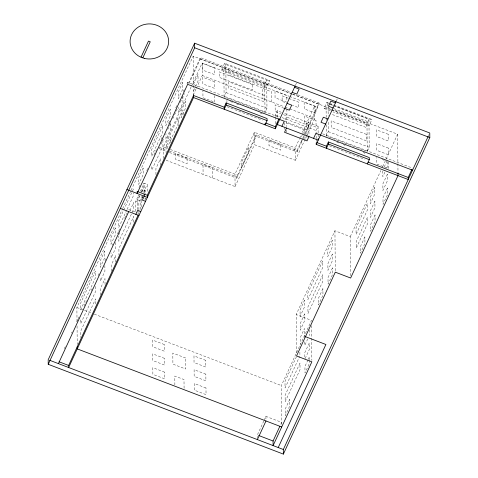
<?xml version="1.0" encoding="UTF-8"?>
<svg xmlns="http://www.w3.org/2000/svg" width="478" height="478" viewBox="0 0 478 478"><rect width="100%" height="100%" fill="white"/><g stroke="black" fill="none" stroke-linecap="round" stroke-linejoin="round"><path stroke-width="0.36" stroke-dasharray="2.39 1.79" d="M77.012 321.545L76.892 307.497L122.344 209.256M122.655 208.581L130.805 190.967M131.115 190.286L193.178 56.141L291.939 93.849M126.772 210.063L118.723 227.462L118.669 220.95L133.529 188.828L133.541 190.28M127.082 209.394L133.583 195.347L133.565 193.172M64.339 348.707L65.271 346.681M71.527 333.172L72.148 331.822M76.838 321.688L77.777 319.663M78.087 318.987L79.336 316.281M84.026 306.147L86.524 300.746M91.214 290.612L92.152 288.587M98.092 275.752L99.34 273.052M104.963 260.886L105.901 258.861M112.151 245.351L112.778 244.001M117.469 233.867L118.407 231.842M118.717 231.167L119.966 228.46M124.656 218.332L127.154 212.925M138.984 187.352L139.923 185.333M146.776 170.509L147.714 168.489M153.946 155.015L156.437 149.626M161.116 139.522L162.675 136.152M168.597 123.354L169.839 120.659M175.761 107.861L177.009 105.166M183.241 91.692L184.179 89.673M186.982 83.608L187.609 82.258L279.618 117.397M188.446 83.399L200.36 57.641L291.281 92.362M118.789 234.704L119.715 232.696M129.932 210.613L133.649 202.588L133.703 209.101L118.843 241.217L118.801 236.03M160.865 144.416L163.368 138.996M167.76 129.508L170.58 123.408M172.779 118.663L177.165 109.175M180.302 102.4L184.377 93.586M189.079 83.423L200.372 59.021L200.36 57.641M135.818 211.449L135.728 201.369L138.53 195.317M140.395 191.284L144.129 183.211L147.242 184.4L147.32 193.046M137.67 209.669L137.58 199.792L139.654 195.317M141.135 192.114L142.319 189.557L145.437 190.746L145.461 193.566M139.707 196.117L138.805 198.065L138.781 195.173M141.512 192.222L143.316 188.326L143.269 183.259M163.512 158.529L163.41 146.836L191.23 86.697M191.547 86.022L202.17 63.048L288.945 96.186M193.494 84.242L198 74.502L198.053 81.015L195.054 87.504M138.907 209.758L138.847 202.558L141.643 196.506M143.514 192.473L147.242 184.4M140.771 209.448L140.699 200.987L142.773 196.506M145.437 190.746L144.248 193.303L144.129 183.211M142.922 196.649L141.13 200.515L141.195 207.745M193.548 90.754L194.749 88.155M193.214 95.068L196.028 88.986M196.344 88.311L202.284 75.47L202.17 63.048M221.792 69.382L224.636 63.233L269.688 80.435L266.844 86.584L221.792 69.382L223.859 68.796L264.752 84.409L266.844 86.584M264.304 112.205L224.104 96.855L226.07 92.601L225.825 64.536L224.636 63.233M254.356 132.269L254.463 144.691L295.356 160.309L295.249 147.887L254.356 132.269L234.973 174.165L235.08 186.581L165.603 160.052M224.104 96.855L223.859 68.796L225.825 64.536L266.724 80.155L266.969 108.213L264.997 112.473L264.752 84.409L266.724 80.155L269.688 80.435M169.403 152.464L236.777 178.192L236.765 176.812L256.148 134.916L297.041 150.534L297.053 151.914L253.041 135.107M236.777 178.192L256.16 136.296L256.148 134.916M235.08 186.581L254.463 144.691M275.22 116.429L275.209 114.971L277.174 110.717L281.339 112.306M295.404 85.383L296.569 82.861M284.996 120.032L286.4 116.991L308.896 125.577L308.985 135.883M293.934 150.725L299.312 139.104M299.622 138.429L301.188 135.047M302.437 132.346L314.632 105.991L314.739 118.413L306.613 135.979M301.516 136.69L302.138 135.334M302.454 134.659L308.406 121.794L308.453 127.315M297.041 150.534L302.622 138.477M302.927 137.801L304.48 134.455M304.791 133.786L319.047 102.967L297.531 94.752M306.966 134.252L306.924 129.837L308.896 125.577M297.053 151.914L302.502 140.173M302.694 139.713L304.378 136.116M304.576 135.65L319.059 104.347L319.047 102.967M295.356 160.309L306.296 136.66M330.262 110.8L324.024 108.422L326.874 102.274L333.106 104.652M316.173 138.578L316.101 130.59L318.073 126.335L284.111 113.364M336.297 101.001L337.462 98.474M326.874 102.274L328.063 103.577L368.956 119.171L369.201 147.254L367.229 151.508L326.337 135.895L328.308 131.641L328.213 120.564M367.229 151.508L366.985 123.426L368.956 119.171L371.92 119.476L369.076 125.624L333.035 111.858M296.509 352.997L296.175 314.554L334.935 230.766L350.272 236.622L350.613 275.806M263.79 421.022L257.331 434.986L257.361 438.272M264.095 420.359L265.941 416.368L281.679 422.379L280.144 425.701M281.697 424.35L281.357 385.573L311.507 320.409L296.175 314.554M350.272 236.622L380.817 170.598M382.687 166.559L397.648 134.216L333.662 109.785M296.45 356.708L284.996 381.462L285.055 387.981L299.604 356.528M384.246 166.936L387.252 160.441L387.305 166.953L386.708 168.256M307.76 338.89L304.761 345.385L304.725 341.764M384.904 172.152L382.8 176.693L382.753 170.903M305.179 358.488L309.385 349.4L309.326 342.881L304.821 352.627L304.88 359.139M307.946 359.976L304.94 366.471L305 372.989L309.505 363.244L309.481 360.352M308.25 359.331L309.451 356.731L309.475 359.623M428.515 135.686L429.142 134.33M324.024 108.422L326.092 107.831L328.063 103.553L368.956 119.195M333.799 104.921L371.92 119.476M333.781 108.602L366.291 121.018L366.345 127.53L331.075 114.063M292.632 94.118L332.969 109.522M200.372 59.021L291.992 94.011M292.685 94.274L319.059 104.347M330.943 109.665L326.092 107.813L326.175 117.367M331.636 109.928L366.985 123.426L369.076 125.624M331.995 110.083L366.985 123.449M289.638 96.448L317.745 107.186M288.24 98.205L282.104 95.863L282.151 101.384L286.238 102.949M288.921 98.468L298.463 102.113L298.511 107.634L292.375 105.291M286.812 102.214L275.059 97.721L274.999 91.053L286.758 95.54L286.8 100.727M202.284 75.47L284.285 106.785M284.972 107.048L289.124 108.631M289.817 108.9L314.739 118.413M284.111 108.285L275.119 104.855L275.179 111.523L280.711 113.639M226.07 92.601L266.969 108.213M328.308 131.641L369.201 147.254M283.478 114.69L286.937 116.011L286.878 109.343M275.209 114.971L279.367 116.56M282.139 117.618L316.101 130.59M322.602 133.81L412.52 168.142M284.434 121.245L306.924 129.837M230.39 101.527L232.469 102.322M236.616 103.905L238.689 104.7M260.134 112.886L262.207 113.674M286.483 122.948L304.886 129.974L304.922 133.589M336.894 142.199L338.974 142.988M343.12 144.577L345.194 145.366M363.178 152.231L364.559 152.763L364.577 154.932M382.239 159.515L384.312 160.303M226.99 106.719L262.261 120.187M329.348 145.808L364.618 159.276M163.41 146.836L167.581 148.425M170.359 149.489L238.092 175.354M158.971 147.105L166.607 150.02M169.385 151.084L236.765 176.812M158.983 148.485L166.619 151.401M137.58 199.792L140.699 200.987M135.728 201.369L138.847 202.558M128.719 209.549L136.899 212.668M137.58 212.931L138.943 213.451M76.892 307.497L83.847 310.15M84.54 310.419L91.495 313.072M94.28 314.136L281.357 385.573M397.648 134.216L397.899 163.052M397.905 163.793L397.983 172.666M388.465 161.887L388.524 168.561L376.766 164.068L376.706 157.399M334.935 230.766L335.293 271.432M328.093 107.269L328.171 116.13M326.181 118.108L326.199 120.331M326.241 124.776L326.337 135.895M318.073 126.335L318.133 133.595M318.139 134.324L318.169 137.228M316.179 139.307L316.197 141.482M311.554 325.584L311.859 360.334M309.212 329.85L309.266 335.64M306.972 134.987L307.007 139.403M304.946 136.481L304.97 139.373M304.576 337.844L304.492 328.446L300.614 336.823L300.68 344.052M301.546 140.138L301.564 142.205M299.879 352.244L299.909 355.859M286.4 116.991L286.519 126.562M286.549 130.177L286.567 132.346M284.446 122.721L284.476 126.401M284.482 127.136L284.506 129.341M277.174 110.717L277.234 117.253M275.226 117.152L275.292 124.417M271.821 102.023L271.737 91.907L262.536 88.394L262.619 98.51M263.934 81.929L263.993 88.442L228.723 74.974L228.663 68.462M265.941 416.368L265.977 420.311M226.936 100.207L226.954 102.382M214.664 95.522L214.724 102.196L202.971 97.703L202.911 91.035M212.292 177.882L212.208 167.76L203.007 164.247L203.09 174.368M193.178 56.141L193.524 95.325M187.609 82.258L187.621 83.638M182.901 96.12L182.96 102.633L178.455 112.372L178.408 107.305M183.068 115.031L183.02 109.97L178.515 119.703L178.575 126.216M184.078 388.25L184 379.574L174.799 376.061L174.882 385.459M170.443 123.79L170.491 129.58L165.986 139.319L165.938 133.529M170.604 142.701L170.556 136.911L166.051 146.65L166.111 153.163M162.884 140.126L162.938 145.915L151.753 170.084L151.711 165.018M160.471 165.346L160.417 158.833L155.906 168.573L155.965 175.091M145.497 197.796L145.509 199.207M145.061 197.916L145.079 200.085M142.319 189.557L142.342 192.377M142.378 196.607L142.39 198.017M138.913 210.481L138.937 212.638M133.816 222.222L133.768 216.432L118.908 248.548L118.962 255.061M115.557 242.418L115.61 248.207L111.105 257.953L111.057 252.886M115.73 262.058L115.676 255.545L111.165 265.284L111.225 271.797M104.867 265.529L104.915 271.319L100.41 281.064L100.374 276.72M105.035 284.44L104.981 278.65L100.476 288.395L100.529 294.908M95.522 286.471L95.564 291.538L80.704 323.654L80.663 318.587M95.672 303.936L95.63 298.87L80.77 330.991L80.824 337.504M77.054 325.978L77.215 344.465M95.385 271.271L80.525 303.387L80.585 309.899L95.445 277.784L95.385 271.271M104.742 251.052L100.231 260.791L100.29 267.31L104.796 257.564L104.742 251.052M115.431 227.94L110.926 237.686L110.98 244.198L115.491 234.453L115.431 227.94M143.137 168.059L138.632 177.798L138.686 184.311L143.197 174.572L143.137 168.059M162.759 125.648L151.574 149.817L151.634 156.33L162.813 132.161L162.759 125.648M170.317 109.313L165.812 119.052L165.866 125.565L170.371 115.825L170.317 109.313M182.781 82.365L178.276 92.105L178.336 98.617L182.841 88.878L182.781 82.365M177.971 117.779L166.792 141.954L166.846 148.467L178.031 124.292L177.971 117.779M185.53 101.45L181.025 111.183L181.084 117.702L185.589 107.962L185.53 101.45M248.291 147.72L241.402 162.616L241.45 168.136L248.339 153.241L248.291 147.72M304.564 300.16L300.059 309.905L300.112 316.418L304.623 306.679L304.564 300.16M322.662 261.054L307.802 293.169L307.856 299.682L322.716 267.566L322.662 261.054M332.27 240.279L327.765 250.024L327.818 256.537L332.33 246.791L332.27 240.279M304.683 313.915L300.178 323.66L300.238 330.173L304.743 320.433L304.683 313.915M322.781 274.808L307.922 306.924L307.975 313.437L322.835 281.321L322.781 274.808M332.389 254.033L327.884 263.778L327.938 270.291L332.449 260.546L332.389 254.033M322.901 288.652L318.396 298.397L318.45 304.91L322.955 295.165L322.901 288.652M332.509 267.883L328.004 277.622L328.063 284.135L332.569 274.396L332.509 267.883M367.229 203.724L356.044 227.892L356.098 234.411L367.283 210.236L367.229 203.724M374.782 187.388L370.277 197.127L370.336 203.64L374.842 193.901L374.782 187.388M299.975 363.101L285.115 395.216L285.175 401.735L300.035 369.614L299.975 363.101M367.349 217.478L356.164 241.653L356.218 248.166L367.403 223.991L367.349 217.478M374.901 201.142L370.396 210.882L370.456 217.394L374.961 207.655L374.901 201.142M387.371 174.195L382.866 183.934L382.92 190.447L387.425 180.714L387.371 174.195M289.746 399.321L285.235 409.066L285.294 415.579L289.799 405.84L289.746 399.321M364.881 236.909L360.376 246.654L360.436 253.167L364.941 243.422L364.881 236.909M375.027 214.992L370.522 224.732L370.575 231.244L375.081 221.505L375.027 214.992M387.491 188.045L382.986 197.784L383.045 204.297L387.55 194.558L387.491 188.045M214.425 67.924L202.666 63.431L202.726 70.105L214.485 74.592L214.425 67.924M315.892 106.666L304.133 102.178L304.193 108.847L315.952 113.34L315.892 106.666M388.226 134.288L376.467 129.801L376.527 136.469L388.279 140.956L388.226 134.288M252.456 84.546L219.229 71.855L219.277 77.376L252.504 90.061L252.456 84.546M264.053 95.271L228.783 81.804L228.837 88.316L264.107 101.784L264.053 95.271M366.405 134.36L331.135 120.886L331.188 127.405L366.465 140.873L366.405 134.36M214.544 81.72L202.791 77.233L202.845 83.901L214.604 88.394L214.544 81.72M316.012 120.468L304.259 115.981L304.313 122.649L316.072 127.136L316.012 120.468M388.345 148.09L376.586 143.597L376.646 150.271L388.405 154.758L388.345 148.09M280.7 144.625L268.941 140.132L268.995 145.653L280.747 150.146L280.7 144.625M187.089 158.17L175.33 153.683L175.378 159.198L187.137 163.691L187.089 158.17M164.336 344.554L152.578 340.067L152.637 346.735L164.39 351.222L164.336 344.554M205.737 360.364L193.984 355.877L194.038 362.545L205.797 367.038L205.737 360.364M185.595 357.98L172.815 353.099L172.911 364.14L185.691 369.022L185.595 357.98M164.456 358.357L152.697 353.863L152.757 360.537L164.51 365.025L164.456 358.357M205.857 374.166L194.104 369.679L194.158 376.347L205.916 380.835L205.857 374.166M164.575 372.159L152.817 367.666L152.876 374.34L164.635 378.827L164.575 372.159M205.982 387.969L194.223 383.476L194.283 390.15L206.036 394.637L205.982 387.969"/><path stroke-width="0.72" d="M141.01 57.223L148.473 41.102L150.247 41.777L142.791 57.904M194.63 43.187L48.194 359.713L48.23 364.308L283.37 454.1L429.806 137.58L429.77 132.98L194.63 43.187L194.671 47.788L48.23 364.308M58.418 363.615L128.737 211.617M135.842 214.329L137.676 210.374L140.789 211.563M193.524 95.325L193.542 97.542L68.641 367.516L68.623 365.449L138.315 214.807M226.16 102.931L226.184 104.999L224.212 109.253L224.194 107.186L226.16 102.931L267.059 118.544L267.077 120.611L265.105 124.872L265.093 123.491M279.033 118.658L275.31 126.706L265.768 123.061M193.542 97.542L275.328 128.773L295.111 86.016M281.924 126.282L284.261 121.233L187.627 84.331L137.132 193.465L137.12 192.084M286.501 128.032L284.529 132.287L307.019 140.879L308.991 136.618M313.568 138.369L315.904 133.314L412.538 170.216M411.905 169.475L408.212 177.458L408.23 179.525L316.221 144.392L336.004 101.635M328.398 141.966L328.416 144.039L326.444 148.294L326.426 146.226L328.398 141.966L369.291 157.585L369.309 159.652L367.337 163.912M257.367 439.587L265.983 420.969M397.989 173.4L398.007 175.623L350.631 278.023L335.299 272.167L296.533 355.955L311.871 361.81L273.105 445.598L273.069 440.997L279.833 426.364M278.22 447.545L325.9 344.483L305.454 336.673M283.37 454.1L283.329 449.499L428.198 136.361M194.671 47.788L429.806 137.58M294.526 87.283L299.15 89.045L296.814 94.1L292.189 92.332M335.419 102.895L330.794 101.127L328.458 106.182L333.082 107.95M287.081 103.373L291.705 105.136L289.369 110.191L284.745 108.428M327.974 118.986L323.349 117.224L321.013 122.272L325.637 124.041M226.184 104.999L267.077 120.611M328.416 144.039L369.309 159.652M224.194 107.186L193.524 95.475L147.338 195.299L137.114 191.397M316.884 142.581L326.426 146.226M368.018 162.108L408.212 177.458M126.909 189.563L147.355 197.366L147.338 195.209M145.527 201.328L142.414 200.133L144.242 196.177L144.225 194.02M120.558 208.498L138.961 215.524M281.721 426.979L77.251 348.898L77.233 346.681M258.7 435.506L273.069 440.997M59.081 361.804L68.623 365.449M49.557 360.233L283.329 449.499M318.181 138.68L318.193 140.132L277.3 124.519L277.276 122.338M316.209 142.94L316.221 144.392M275.31 126.592L275.328 128.773M144.26 58.364L139.624 56.589A19.275 17.543 -0.5 0 1 138.399 27.031A19.275 17.543 -0.5 0 1 168.364 38.467A19.275 17.543 -0.5 0 1 144.26 58.364"/></g></svg>
